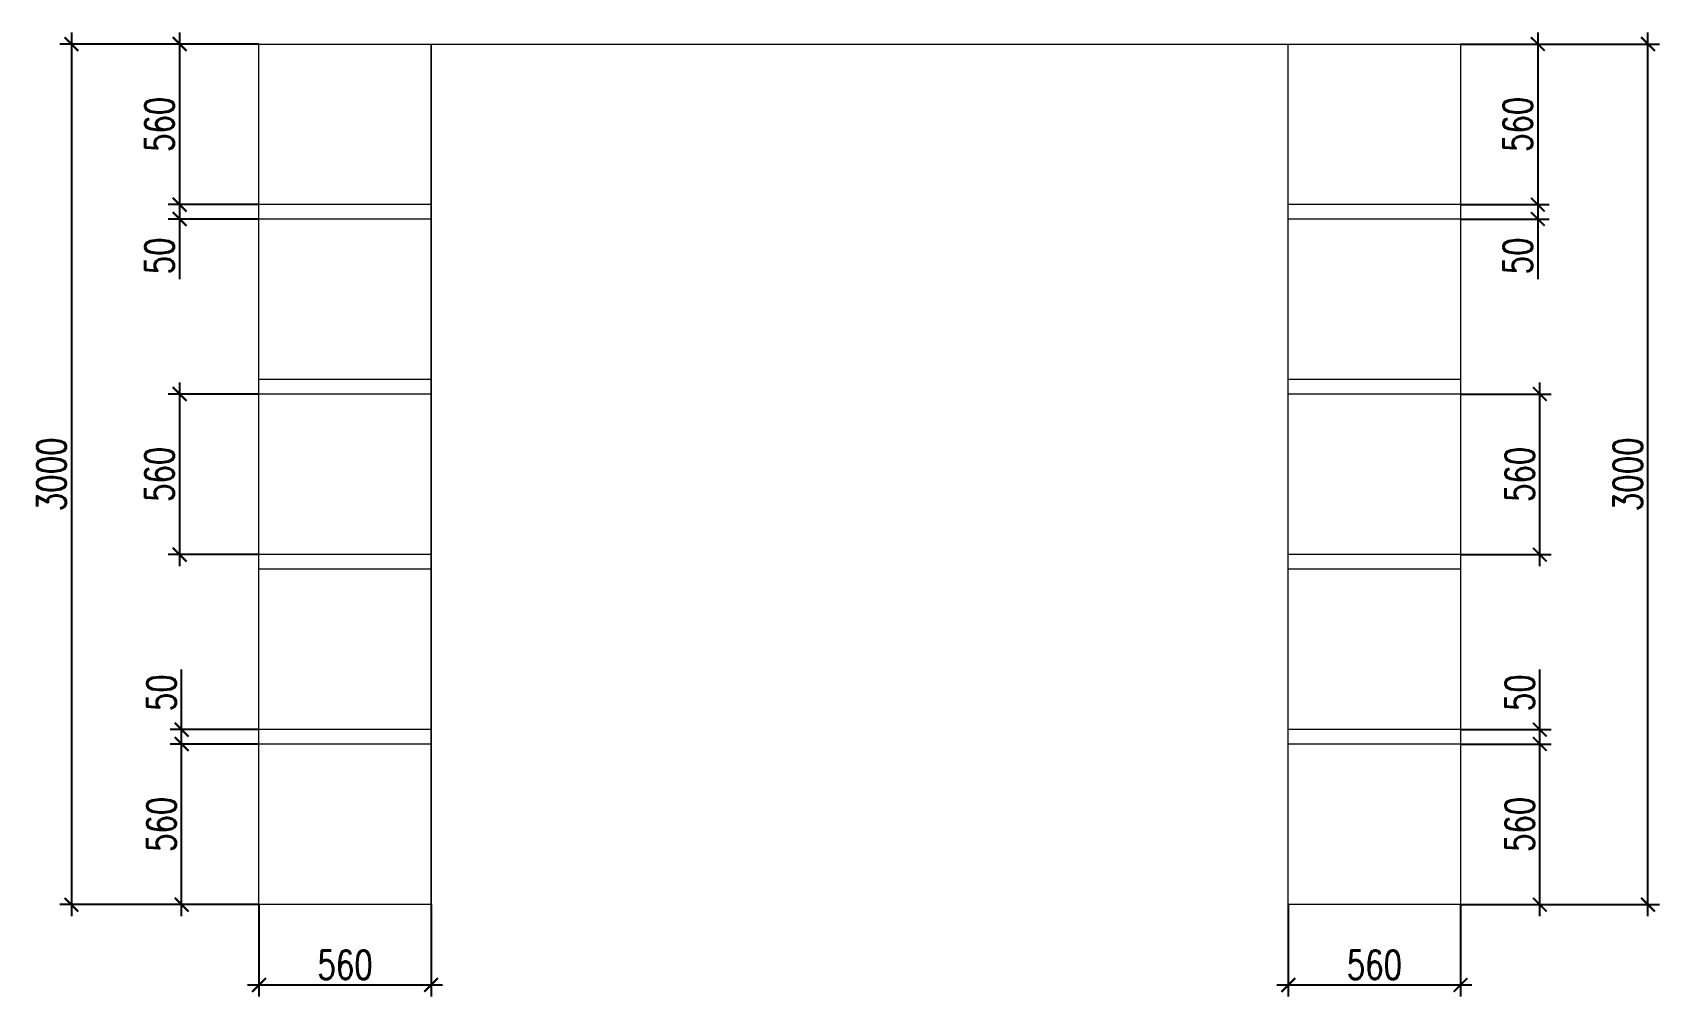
# Model space of a CAD drawing. Header units: millimetres. Extents: x -94324 to 105676, y -98316 to 125800.
# Drawn here: x 85676 to 91346, y 122440 to 125800 of the extents above; entities that cross this region are included whole.
import ezdxf

# ---------------------------------------------------------------- set-up
doc = ezdxf.new("R2010")
doc.units = ezdxf.units.MM
doc.header["$MEASUREMENT"] = 0
doc.layers.add('Dim', color=8, linetype='Continuous', lineweight=15)
doc.layers.add('THEP', color=3, linetype='Continuous', lineweight=18)
doc.styles.add('romans.shx', font='romans.shx', dxfattribs={"width": 0.75, "bigfont": 'vns.shx'})
doc.dimstyles.new('1-40', dxfattribs={"dimscale": 40, "dimtxt": 2.5, "dimasz": 1.2, "dimexe": 1, "dimexo": 0, "dimgap": 0.5, "dimtad": 1, "dimdec": 0, "dimzin": 0, "dimdsep": 46, "dimtxsty": 'romans.shx', "dimblk": 'ARCHTICK', "dimcen": 0.09, "dimdle": 1, "dimclrd": 8, "dimclre": 8, "dimclrt": 3, "dimadec": 0, "dimazin": 0, "dimtfac": 1, "dimtdec": 0, "dimtix": 1, "dimtmove": 0, "dimatfit": 3, "dimfxl": 1, "dimtolj": 1, "dimtzin": 0, "dimarcsym": 0})

# ---------------------------------------------------------------- blocks, each defined once
blk = doc.blocks.new('_ArchTick')
at = {"layer": 'Dim', "color": 0, "const_width": 0.15}
blk.add_lwpolyline([(-0.5, -0.5), (0.5, 0.5)], dxfattribs=at)
blk = doc.blocks.new('*D344')
at = {"layer": 'Defpoints', "color": 0, "transparency": 16777216}
for p in [(90652.5, 125760.5), (91306, 125760.5), (90652.5, 122760.5)]:
    blk.add_point(p, dxfattribs=at)
at = {"layer": 'THEP', "color": 8, "lineweight": -2, "transparency": 16777216}
for p, q in [((91306, 122720.5), (91306, 125800.5)), ((90652.5, 125760.5), (91346, 125760.5)), ((90652.5, 122760.5), (91346, 122760.5))]:
    blk.add_line(p, q, dxfattribs=at)
at = {"layer": 'THEP', "color": 8, "lineweight": -2, "transparency": 16777216, "xscale": 48, "yscale": 48, "zscale": 48}
for p, rotation in [((91306, 125760.5), 90), ((91306, 122760.5), 270)]:
    blk.add_blockref('_ArchTick', p, dxfattribs=dict(at, rotation=rotation))
at = {"layer": 'THEP', "color": 3, "transparency": 16777216, "insert": (91236, 124260.5), "char_height": 100, "attachment_point": 5, "rotation": 90, "style": 'romans.shx'}
blk.add_mtext('\\A1;3000', dxfattribs=at)
blk = doc.blocks.new('*D347')
at = {"layer": 'Defpoints', "color": 0, "transparency": 16777216}
for p in [(90652.5, 123320.5), (90929, 123320.5), (90652.5, 122760.5)]:
    blk.add_point(p, dxfattribs=at)
at = {"layer": 'THEP', "color": 8, "lineweight": -2, "transparency": 16777216}
for p, q in [((90929, 122720.5), (90929, 123360.5)), ((90652.5, 123320.5), (90969, 123320.5)), ((90652.5, 122760.5), (90969, 122760.5))]:
    blk.add_line(p, q, dxfattribs=at)
at = {"layer": 'THEP', "color": 8, "lineweight": -2, "transparency": 16777216, "xscale": 48, "yscale": 48, "zscale": 48}
for p, rotation in [((90929, 123320.5), 90), ((90929, 122760.5), 270)]:
    blk.add_blockref('_ArchTick', p, dxfattribs=dict(at, rotation=rotation))
at = {"layer": 'THEP', "color": 3, "transparency": 16777216, "insert": (90859, 123040.5), "char_height": 100, "attachment_point": 5, "rotation": 90, "style": 'romans.shx'}
blk.add_mtext('\\A1;560', dxfattribs=at)
blk = doc.blocks.new('*D350')
at = {"layer": 'Defpoints', "color": 0, "transparency": 16777216}
for p in [(90652.5, 125760.5), (90652.5, 125200.5), (90922, 125200.5)]:
    blk.add_point(p, dxfattribs=at)
at = {"layer": 'THEP', "color": 8, "lineweight": -2, "transparency": 16777216}
for p, q in [((90922, 125800.5), (90922, 125160.5)), ((90652.5, 125760.5), (90962, 125760.5)), ((90652.5, 125200.5), (90962, 125200.5))]:
    blk.add_line(p, q, dxfattribs=at)
at = {"layer": 'THEP', "color": 8, "lineweight": -2, "transparency": 16777216, "xscale": 48, "yscale": 48, "zscale": 48}
for p, rotation in [((90922, 125760.5), 90), ((90922, 125200.5), 270)]:
    blk.add_blockref('_ArchTick', p, dxfattribs=dict(at, rotation=rotation))
at = {"layer": 'THEP', "color": 3, "transparency": 16777216, "insert": (90852, 125480.5), "char_height": 100, "attachment_point": 5, "rotation": 90, "style": 'romans.shx'}
blk.add_mtext('\\A1;560', dxfattribs=at)
blk = doc.blocks.new('*D351')
at = {"layer": 'Defpoints', "color": 0, "transparency": 16777216}
for p in [(90652.5, 125200.5), (90652.5, 125150.5), (90922, 125150.5)]:
    blk.add_point(p, dxfattribs=at)
at = {"layer": 'THEP', "color": 8, "lineweight": -2, "transparency": 16777216}
for p, q in [((90652.5, 125200.5), (90962, 125200.5)), ((90922, 125240.5), (90922, 125150.5)), ((90652.5, 125150.5), (90962, 125150.5)), ((90922, 125150.5), (90922, 124941.1))]:
    blk.add_line(p, q, dxfattribs=at)
at = {"layer": 'THEP', "color": 8, "lineweight": -2, "transparency": 16777216, "xscale": 48, "yscale": 48, "zscale": 48}
for p, rotation in [((90922, 125200.5), 90), ((90922, 125150.5), 270)]:
    blk.add_blockref('_ArchTick', p, dxfattribs=dict(at, rotation=rotation))
at = {"layer": 'THEP', "color": 3, "transparency": 16777216, "insert": (90852, 125021.8), "char_height": 100, "attachment_point": 5, "rotation": 90, "style": 'romans.shx'}
blk.add_mtext('\\A1;50', dxfattribs=at)
blk = doc.blocks.new('*D352')
at = {"layer": 'Defpoints', "color": 0, "transparency": 16777216}
for p in [(90652.5, 123370.5), (90929, 123370.5), (90652.5, 123320.5)]:
    blk.add_point(p, dxfattribs=at)
at = {"layer": 'THEP', "color": 8, "lineweight": -2, "transparency": 16777216}
for p, q in [((90929, 123370.5), (90929, 123579.9)), ((90652.5, 123370.5), (90969, 123370.5)), ((90929, 123280.5), (90929, 123370.5)), ((90652.5, 123320.5), (90969, 123320.5))]:
    blk.add_line(p, q, dxfattribs=at)
at = {"layer": 'THEP', "color": 8, "lineweight": -2, "transparency": 16777216, "xscale": 48, "yscale": 48, "zscale": 48}
for p, rotation in [((90929, 123370.5), 90), ((90929, 123320.5), 270)]:
    blk.add_blockref('_ArchTick', p, dxfattribs=dict(at, rotation=rotation))
at = {"layer": 'THEP', "color": 3, "transparency": 16777216, "insert": (90859, 123499.2), "char_height": 100, "attachment_point": 5, "rotation": 90, "style": 'romans.shx'}
blk.add_mtext('\\A1;50', dxfattribs=at)
blk = doc.blocks.new('*D353')
at = {"layer": 'Defpoints', "color": 0, "transparency": 16777216}
for p in [(90652.5, 124540.5), (90929, 124540.5), (90652.5, 123980.5)]:
    blk.add_point(p, dxfattribs=at)
at = {"layer": 'THEP', "color": 8, "lineweight": -2, "transparency": 16777216}
for p, q in [((90929, 123940.5), (90929, 124580.5)), ((90652.5, 124540.5), (90969, 124540.5)), ((90652.5, 123980.5), (90969, 123980.5))]:
    blk.add_line(p, q, dxfattribs=at)
at = {"layer": 'THEP', "color": 8, "lineweight": -2, "transparency": 16777216, "xscale": 48, "yscale": 48, "zscale": 48}
for p, rotation in [((90929, 124540.5), 90), ((90929, 123980.5), 270)]:
    blk.add_blockref('_ArchTick', p, dxfattribs=dict(at, rotation=rotation))
at = {"layer": 'THEP', "color": 3, "transparency": 16777216, "insert": (90859, 124260.5), "char_height": 100, "attachment_point": 5, "rotation": 90, "style": 'romans.shx'}
blk.add_mtext('\\A1;560', dxfattribs=at)
blk = doc.blocks.new('*D354')
at = {"layer": 'Defpoints', "color": 0, "transparency": 16777216}
for p in [(90052.5, 122760.5), (90652.5, 122760.5), (90652.5, 122480.5)]:
    blk.add_point(p, dxfattribs=at)
at = {"layer": 'THEP', "color": 8, "lineweight": -2, "transparency": 16777216}
for p, q in [((90052.5, 122760.5), (90052.5, 122440.5)), ((90652.5, 122760.5), (90652.5, 122440.5)), ((90012.5, 122480.5), (90692.5, 122480.5))]:
    blk.add_line(p, q, dxfattribs=at)
at = {"layer": 'THEP', "color": 8, "lineweight": -2, "transparency": 16777216, "xscale": 48, "yscale": 48, "zscale": 48, "rotation": 180}
blk.add_blockref('_ArchTick', (90052.5, 122480.5), dxfattribs=at)
at = {"layer": 'THEP', "color": 8, "lineweight": -2, "transparency": 16777216, "xscale": 48, "yscale": 48, "zscale": 48}
blk.add_blockref('_ArchTick', (90652.5, 122480.5), dxfattribs=at)
at = {"layer": 'THEP', "color": 3, "transparency": 16777216, "insert": (90352.5, 122550.5), "char_height": 100, "attachment_point": 5, "style": 'romans.shx'}
blk.add_mtext('\\A1;560', dxfattribs=at)
blk = doc.blocks.new('*D355')
at = {"layer": 'Defpoints', "color": 0, "transparency": 16777216}
for p in [(86465, 125760.5), (85811.5, 122760.5), (86465, 122760.5)]:
    blk.add_point(p, dxfattribs=at)
at = {"layer": 'THEP', "color": 8, "lineweight": -2, "transparency": 16777216}
for p, q in [((85811.5, 125800.5), (85811.5, 122720.5)), ((86465, 125760.5), (85771.5, 125760.5)), ((86465, 122760.5), (85771.5, 122760.5))]:
    blk.add_line(p, q, dxfattribs=at)
at = {"layer": 'THEP', "color": 8, "lineweight": -2, "transparency": 16777216, "xscale": 48, "yscale": 48, "zscale": 48}
for p, rotation in [((85811.5, 125760.5), 90), ((85811.5, 122760.5), 270)]:
    blk.add_blockref('_ArchTick', p, dxfattribs=dict(at, rotation=rotation))
at = {"layer": 'THEP', "color": 3, "transparency": 16777216, "insert": (85741.5, 124260.5), "char_height": 100, "attachment_point": 5, "rotation": 90, "style": 'romans.shx'}
blk.add_mtext('\\A1;3000', dxfattribs=at)
blk = doc.blocks.new('*D356')
at = {"layer": 'Defpoints', "color": 0, "transparency": 16777216}
for p in [(86465, 125760.5), (86188.5, 125200.5), (86465, 125200.5)]:
    blk.add_point(p, dxfattribs=at)
at = {"layer": 'THEP', "color": 8, "lineweight": -2, "transparency": 16777216}
for p, q in [((86188.5, 125800.5), (86188.5, 125160.5)), ((86465, 125760.5), (86148.5, 125760.5)), ((86465, 125200.5), (86148.5, 125200.5))]:
    blk.add_line(p, q, dxfattribs=at)
at = {"layer": 'THEP', "color": 8, "lineweight": -2, "transparency": 16777216, "xscale": 48, "yscale": 48, "zscale": 48}
for p, rotation in [((86188.5, 125760.5), 90), ((86188.5, 125200.5), 270)]:
    blk.add_blockref('_ArchTick', p, dxfattribs=dict(at, rotation=rotation))
at = {"layer": 'THEP', "color": 3, "transparency": 16777216, "insert": (86118.5, 125480.5), "char_height": 100, "attachment_point": 5, "rotation": 90, "style": 'romans.shx'}
blk.add_mtext('\\A1;560', dxfattribs=at)
blk = doc.blocks.new('*D357')
at = {"layer": 'Defpoints', "color": 0, "transparency": 16777216}
for p in [(86195.5, 123320.5), (86465, 123320.5), (86465, 122760.5)]:
    blk.add_point(p, dxfattribs=at)
at = {"layer": 'THEP', "color": 8, "lineweight": -2, "transparency": 16777216}
for p, q in [((86195.5, 122720.5), (86195.5, 123360.5)), ((86465, 123320.5), (86155.5, 123320.5)), ((86465, 122760.5), (86155.5, 122760.5))]:
    blk.add_line(p, q, dxfattribs=at)
at = {"layer": 'THEP', "color": 8, "lineweight": -2, "transparency": 16777216, "xscale": 48, "yscale": 48, "zscale": 48}
for p, rotation in [((86195.5, 123320.5), 90), ((86195.5, 122760.5), 270)]:
    blk.add_blockref('_ArchTick', p, dxfattribs=dict(at, rotation=rotation))
at = {"layer": 'THEP', "color": 3, "transparency": 16777216, "insert": (86125.5, 123040.5), "char_height": 100, "attachment_point": 5, "rotation": 90, "style": 'romans.shx'}
blk.add_mtext('\\A1;560', dxfattribs=at)
blk = doc.blocks.new('*D358')
at = {"layer": 'Defpoints', "color": 0, "transparency": 16777216}
for p in [(86195.5, 123370.5), (86465, 123370.5), (86465, 123320.5)]:
    blk.add_point(p, dxfattribs=at)
at = {"layer": 'THEP', "color": 8, "lineweight": -2, "transparency": 16777216}
for p, q in [((86195.5, 123370.5), (86195.5, 123579.9)), ((86465, 123370.5), (86155.5, 123370.5)), ((86195.5, 123280.5), (86195.5, 123370.5)), ((86465, 123320.5), (86155.5, 123320.5))]:
    blk.add_line(p, q, dxfattribs=at)
at = {"layer": 'THEP', "color": 8, "lineweight": -2, "transparency": 16777216, "xscale": 48, "yscale": 48, "zscale": 48}
for p, rotation in [((86195.5, 123370.5), 90), ((86195.5, 123320.5), 270)]:
    blk.add_blockref('_ArchTick', p, dxfattribs=dict(at, rotation=rotation))
at = {"layer": 'THEP', "color": 3, "transparency": 16777216, "insert": (86125.5, 123499.2), "char_height": 100, "attachment_point": 5, "rotation": 90, "style": 'romans.shx'}
blk.add_mtext('\\A1;50', dxfattribs=at)
blk = doc.blocks.new('*D359')
at = {"layer": 'Defpoints', "color": 0, "transparency": 16777216}
for p in [(86465, 125200.5), (86188.5, 125150.5), (86465, 125150.5)]:
    blk.add_point(p, dxfattribs=at)
at = {"layer": 'THEP', "color": 8, "lineweight": -2, "transparency": 16777216}
for p, q in [((86465, 125200.5), (86148.5, 125200.5)), ((86188.5, 125240.5), (86188.5, 125150.5)), ((86465, 125150.5), (86148.5, 125150.5)), ((86188.5, 125150.5), (86188.5, 124941.1))]:
    blk.add_line(p, q, dxfattribs=at)
at = {"layer": 'THEP', "color": 8, "lineweight": -2, "transparency": 16777216, "xscale": 48, "yscale": 48, "zscale": 48}
for p, rotation in [((86188.5, 125200.5), 90), ((86188.5, 125150.5), 270)]:
    blk.add_blockref('_ArchTick', p, dxfattribs=dict(at, rotation=rotation))
at = {"layer": 'THEP', "color": 3, "transparency": 16777216, "insert": (86118.5, 125021.8), "char_height": 100, "attachment_point": 5, "rotation": 90, "style": 'romans.shx'}
blk.add_mtext('\\A1;50', dxfattribs=at)
blk = doc.blocks.new('*D360')
at = {"layer": 'Defpoints', "color": 0, "transparency": 16777216}
for p in [(86465, 124540.5), (86188.5, 123980.5), (86465, 123980.5)]:
    blk.add_point(p, dxfattribs=at)
at = {"layer": 'THEP', "color": 8, "lineweight": -2, "transparency": 16777216}
for p, q in [((86188.5, 124580.5), (86188.5, 123940.5)), ((86465, 124540.5), (86148.5, 124540.5)), ((86465, 123980.5), (86148.5, 123980.5))]:
    blk.add_line(p, q, dxfattribs=at)
at = {"layer": 'THEP', "color": 8, "lineweight": -2, "transparency": 16777216, "xscale": 48, "yscale": 48, "zscale": 48}
for p, rotation in [((86188.5, 124540.5), 90), ((86188.5, 123980.5), 270)]:
    blk.add_blockref('_ArchTick', p, dxfattribs=dict(at, rotation=rotation))
at = {"layer": 'THEP', "color": 3, "transparency": 16777216, "insert": (86118.5, 124260.5), "char_height": 100, "attachment_point": 5, "rotation": 90, "style": 'romans.shx'}
blk.add_mtext('\\A1;560', dxfattribs=at)
blk = doc.blocks.new('*D361')
at = {"layer": 'Defpoints', "color": 0, "transparency": 16777216}
for p in [(86465, 122760.5), (87065, 122760.5), (87065, 122480.5)]:
    blk.add_point(p, dxfattribs=at)
at = {"layer": 'THEP', "color": 8, "lineweight": -2, "transparency": 16777216}
for p, q in [((86465, 122760.5), (86465, 122440.5)), ((87065, 122760.5), (87065, 122440.5)), ((86425, 122480.5), (87105, 122480.5))]:
    blk.add_line(p, q, dxfattribs=at)
at = {"layer": 'THEP', "color": 8, "lineweight": -2, "transparency": 16777216, "xscale": 48, "yscale": 48, "zscale": 48, "rotation": 180}
blk.add_blockref('_ArchTick', (86465, 122480.5), dxfattribs=at)
at = {"layer": 'THEP', "color": 8, "lineweight": -2, "transparency": 16777216, "xscale": 48, "yscale": 48, "zscale": 48}
blk.add_blockref('_ArchTick', (87065, 122480.5), dxfattribs=at)
at = {"layer": 'THEP', "color": 3, "transparency": 16777216, "insert": (86765, 122550.5), "char_height": 100, "attachment_point": 5, "style": 'romans.shx'}
blk.add_mtext('\\A1;560', dxfattribs=at)

msp = doc.modelspace()

# ---------------------------------------------------------------- linework, layer by layer
at = {"layer": 'THEP'}
for p, q in [((86465, 122760.5), (86465, 125760.5)), ((86465, 125760.5), (90652.5, 125760.5)), ((86465, 122760.5), (86465, 125760.5)), ((87065, 122760.5), (87065, 125760.5)), ((87065, 125760.5), (87065, 122760.5)), ((90052.5, 122760.5), (90052.5, 125760.5)), ((90652.5, 125760.5), (90652.5, 122760.5)), ((87065, 125200.5), (86465, 125200.5)), ((90652.5, 125200.5), (90052.5, 125200.5)), ((87065, 125150.5), (86465, 125150.5)), ((90652.5, 125150.5), (90052.5, 125150.5)), ((87065, 124590.5), (86465, 124590.5)), ((90652.5, 124590.5), (90052.5, 124590.5)), ((87065, 124540.5), (86465, 124540.5)), ((90652.5, 124540.5), (90052.5, 124540.5)), ((87065, 123980.5), (86465, 123980.5)), ((90652.5, 123980.5), (90052.5, 123980.5)), ((87065, 123930.5), (86465, 123930.5)), ((90652.5, 123930.5), (90052.5, 123930.5)), ((87065, 123370.5), (86465, 123370.5)), ((90652.5, 123370.5), (90052.5, 123370.5)), ((87065, 123320.5), (86465, 123320.5)), ((90652.5, 123320.5), (90052.5, 123320.5)), ((87005, 122760.5), (86465, 122760.5)), ((87065, 122760.5), (86465, 122760.5)), ((87065, 122760.5), (87005, 122760.5)), ((90652.5, 122760.5), (90052.5, 122760.5))]:
    msp.add_line(p, q, dxfattribs=at)

# ---------------------------------------------------------------- dimensions: what is measured, and where the dimension line sits
for base, p1, p2, angle, picture, middle in [((85811.5, 122760.5), (86465, 125760.5), (86465, 122760.5), 90, '*D355', (85811.5, 124260.5)), ((91306, 125760.5), (90652.5, 122760.5), (90652.5, 125760.5), 270, '*D344', (91306, 124260.5)), ((86188.5, 125150.5), (86465, 125200.5), (86465, 125150.5), 270, '*D359', (86188.5, 125021.8)), ((90922, 125150.5), (90652.5, 125200.5), (90652.5, 125150.5), 90, '*D351', (90922, 125021.8)), ((86195.5, 123370.5), (86465, 123320.5), (86465, 123370.5), 270, '*D358', (86195.5, 123499.2)), ((90929, 123370.5), (90652.5, 123320.5), (90652.5, 123370.5), 90, '*D352', (90929, 123499.2))]:
    dim = msp.add_linear_dim(base=base, p1=p1, p2=p2, angle=angle, dimstyle='1-40', dxfattribs=at)
    dim.commit()
    dim.dimension.update_dxf_attribs({"geometry": picture, "text_midpoint": middle, "dimtype": 160})
for base, p1, p2, angle, picture, middle in [((86188.5, 125200.5), (86465, 125760.5), (86465, 125200.5), 270, '*D356', (86118.5, 125480.5)), ((90922, 125200.5), (90652.5, 125760.5), (90652.5, 125200.5), 90, '*D350', (90852, 125480.5)), ((86188.5, 123980.5), (86465, 124540.5), (86465, 123980.5), 270, '*D360', (86118.5, 124260.5)), ((90929, 124540.5), (90652.5, 123980.5), (90652.5, 124540.5), 90, '*D353', (90859, 124260.5)), ((86195.5, 123320.5), (86465, 122760.5), (86465, 123320.5), 270, '*D357', (86125.5, 123040.5)), ((90929, 123320.5), (90652.5, 122760.5), (90652.5, 123320.5), 90, '*D347', (90859, 123040.5))]:
    dim = msp.add_linear_dim(base=base, p1=p1, p2=p2, angle=angle, dimstyle='1-40', dxfattribs=at)
    dim.commit()
    dim.dimension.update_dxf_attribs({"geometry": picture, "text_midpoint": middle})
for base, p1, p2, picture, middle in [((87065, 122480.5), (86465, 122760.5), (87065, 122760.5), '*D361', (86765, 122550.5)), ((90652.5, 122480.5), (90052.5, 122760.5), (90652.5, 122760.5), '*D354', (90352.5, 122550.5))]:
    dim = msp.add_linear_dim(base=base, p1=p1, p2=p2, text='560', dimstyle='1-40', dxfattribs=at)
    dim.commit()
    dim.dimension.update_dxf_attribs({"geometry": picture, "text_midpoint": middle})

doc.saveas('drawing.dxf')
